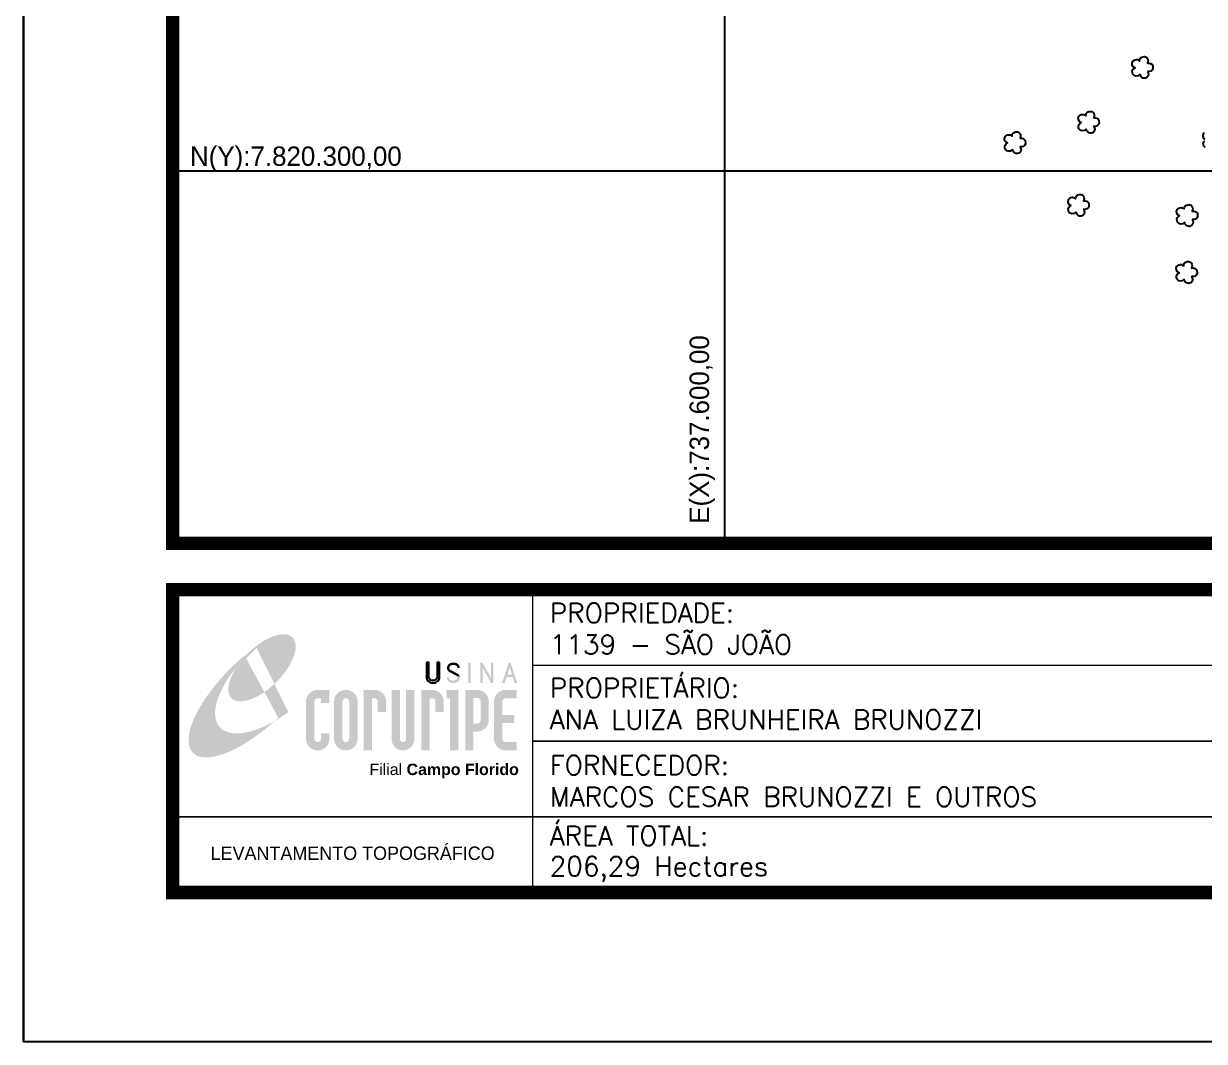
# Model space of a CAD drawing. Extents: x 736895 to 740045, y 7819423 to 7823878.
# Drawn here: x 736895 to 738083, y 7819423 to 7820448 of the extents above; entities that cross this region are included whole.
import ezdxf
from ezdxf.enums import TextEntityAlignment as Align

# ---------------------------------------------------------------- set-up
doc = ezdxf.new("R2010")
doc.units = 0
doc.linetypes.add('CONTINUO', pattern=[0])
doc.linetypes.add('LIN0', pattern=[0])
for name, color, linetype in [('_SIMBOLO ARVORE', 118, 'Continuous'), ('MALHA', 8, 'Continuous'), ('MARGEM', 5, 'Continuous')]:
    doc.layers.add(name, color=color, linetype=linetype)
doc.styles.add('ARIAL', font='arial.ttf')
doc.styles.add('Simplex', font='simplex.shx')

# ---------------------------------------------------------------- blocks, each defined once
blk = doc.blocks.new('A$C78F83FB3')
at = {"layer": 'MARGEM'}
h = blk.add_hatch(color=20, dxfattribs=at)
edge = h.paths.add_edge_path()
edge.add_ellipse((19.49, 23.77), major_axis=(-6.68, -6.67), ratio=0.469426, start_angle=292.7328, end_angle=601.2579)
edge.add_ellipse((22.83, 22.05), major_axis=(12.64, 11.29), ratio=0.457614, start_angle=79.9069, end_angle=107.9139)
edge = h.paths.add_edge_path()
edge.add_ellipse((18.28, 18.7), major_axis=(13.95, 13.59), ratio=0.386848, start_angle=63.9612, end_angle=264.5993)
edge.add_ellipse((22.83, 22.05), major_axis=(12.64, 11.29), ratio=0.457614, start_angle=107.9139, end_angle=245.1182, ccw=False)
edge.add_ellipse((19.49, 23.77), major_axis=(-6.68, -6.67), ratio=0.469426, start_angle=241.2579, end_angle=292.7328, ccw=False)
for color, points in [(20, [(15.46, 26.12), (14.17, 24.81), (14.06, 24.24), (14.39, 23.97), (14.67, 24.54), (19.47, 29.32), (18.48, 28.66), (17.31, 27.78)]), (7, [(58.42, 24.9), (57.9, 24.9), (57.9, 21.73, -0.414214), (57.15, 20.98), (56.84, 20.98, -0.414214), (56.09, 21.73), (56.09, 24.9), (55.57, 24.9), (55.57, 21.73, 0.414214), (56.84, 20.46), (57.15, 20.46, 0.414214), (58.42, 21.73)]), (7, [(61.7, 24.9), (61.23, 24.9, 0.396318), (60.04, 23.78), (60.04, 23.72, 0.151912), (60.39, 22.97), (60.46, 22.92), (62.18, 22), (62.85, 21.83, 0.12407), (62.51, 22.42), (60.75, 23.36, -0.13192), (60.56, 23.77, -0.385578), (61.23, 24.37), (61.7, 24.37, -0.414214), (62.37, 23.7), (62.89, 23.7, 0.414214)]), (7, [(62.37, 23.7), (62.89, 23.7, 0.414214), (61.7, 24.9), (61.23, 24.9, 0.396318), (60.04, 23.78), (60.04, 23.72, 0.151912), (60.39, 22.97), (60.46, 22.92), (62.18, 22), (62.18, 22, -0.131921), (62.37, 21.59, -0.385578), (61.7, 20.98), (61.23, 20.98, -0.414214), (60.56, 21.65), (60.04, 21.65, 0.414214), (61.23, 20.46), (61.7, 20.46, 0.402546), (62.89, 21.61, 0.165292), (62.51, 22.42), (60.75, 23.36, -0.13192), (60.56, 23.77, -0.385578), (61.23, 24.37), (61.7, 24.37, -0.414214)]), (7, [(30.97, 12.46), (29.13, 12.46), (29.13, 8.21, 1), (34.29, 8.21), (34.29, 9.41), (32.45, 9.41), (32.45, 8.21, -1), (30.97, 8.21)])]:
    blk.add_hatch(color=color, dxfattribs=at).paths.add_polyline_path(points)
h = blk.add_hatch(color=7, dxfattribs=at)
h.paths.add_polyline_path([(65.24, 24.9), (64.72, 24.9), (64.72, 20.46), (65.24, 20.46)])
h.paths.add_polyline_path([(67.38, 20.46), (67.9, 20.46), (67.9, 23.74), (69.74, 20.46), (70.23, 20.46), (70.23, 24.9), (69.71, 24.9), (69.71, 21.58), (67.85, 24.9), (67.38, 24.9)])
h.paths.add_polyline_path([(72.17, 20.46), (72.72, 20.46), (73.14, 21.73), (74.49, 21.73), (74.9, 20.46), (75.45, 20.46), (74, 24.9), (73.62, 24.9)])
h.paths.add_polyline_path([(73.81, 23.8), (74.32, 22.25), (73.31, 22.25)], flags=16)
h = blk.add_hatch(color=7, dxfattribs=at)
h.paths.add_polyline_path([(31.71, 18.93, 0.414214), (29.13, 16.35), (29.13, 12.46), (30.97, 12.46), (30.97, 16.35, -0.414214), (31.71, 17.09), (32.45, 17.09), (32.45, 16.02), (34.29, 16.02), (34.29, 18.93)])
h.paths.add_polyline_path([(44.15, 17.09, -0.414214), (44.89, 16.35), (44.89, 14.1), (46.72, 14.1), (46.72, 16.17, 0.433937), (44.15, 18.93), (41.77, 18.93), (41.77, 12.46), (43.61, 12.46), (43.61, 17.09)])
h.paths.add_polyline_path([(43.61, 12.46), (41.77, 12.46), (41.77, 5.62), (43.61, 5.62)])
h.paths.add_polyline_path([(47.92, 12.46), (49.75, 12.46), (49.75, 18.93), (47.92, 18.93)])
h.paths.add_polyline_path([(52.91, 18.93), (51.08, 18.93), (51.08, 12.46), (52.91, 12.46)])
h.paths.add_polyline_path([(51.08, 8.12, -1), (49.75, 8.12), (49.75, 12.46), (47.92, 12.46), (47.92, 8.12, 1), (52.91, 8.12), (52.91, 12.46), (51.08, 12.46)])
h.paths.add_polyline_path([(54.41, 12.46), (56.25, 12.46), (56.25, 17.09), (56.79, 17.09, -0.414214), (57.53, 16.35), (57.53, 14.1), (59.36, 14.1), (59.36, 16.17, 0.433937), (56.79, 18.93), (54.41, 18.93)])
h.paths.add_polyline_path([(56.25, 12.46), (54.41, 12.46), (54.41, 5.62), (56.25, 5.62)])
h.paths.add_polyline_path([(60.73, 12.46), (62.58, 12.46), (62.58, 18.93), (60.02, 18.93), (60.02, 17.08), (60.73, 17.08)])
h.paths.add_polyline_path([(62.58, 12.46), (60.73, 12.46), (60.73, 5.62), (62.58, 5.62)])
h.paths.add_polyline_path([(64.06, 12.46), (65.82, 12.46), (65.82, 17.17), (66.66, 17.17, -0.450417), (67.48, 16.25), (67.48, 12.46), (69.24, 12.46, 0.002307), (69.24, 12.48, 0.005282), (69.23, 12.54, -0.000938), (69.23, 12.53), (69.23, 16.17, 0.433937), (66.66, 18.93), (64.06, 18.93)])
h.paths.add_polyline_path([(64.06, 5.62), (65.82, 5.62), (65.82, 9.77), (66.66, 9.77, 0.426056), (69.24, 12.46), (67.48, 12.46), (67.48, 12.45, -0.450417), (66.66, 11.53), (65.82, 11.53), (65.82, 12.46), (64.06, 12.46)])
h.paths.add_polyline_path([(70.37, 12.46), (74.87, 12.46), (74.87, 13.44), (72.21, 13.44), (72.21, 16.35, -0.414214), (72.95, 17.09), (75.38, 17.09), (75.38, 18.93), (72.95, 18.93, 0.414214), (70.37, 16.35)])
h.paths.add_polyline_path([(72.21, 11.62), (74.87, 11.62), (74.87, 12.46), (70.37, 12.46), (70.37, 8.21, 0.414214), (72.95, 5.62), (75.38, 5.62), (75.38, 7.47), (72.95, 7.47, -0.414214), (72.21, 8.21)])
h = blk.add_hatch(color=7, dxfattribs=at)
h.paths.add_polyline_path([(35.29, 16.35), (35.29, 8.21, 1), (40.46, 8.21, 0.016978), (40.45, 8.38), (40.45, 16.17, 0.433937), (37.88, 18.93), (37.87, 18.93, 0.41391)])
h.paths.add_polyline_path([(38.62, 16.35), (38.62, 8.21, -1), (37.13, 8.21), (37.13, 16.35, -1)], flags=16)
at = {"layer": 'MARGEM', "color": 7}
blk.add_lwpolyline([(58.42, 24.9), (57.9, 24.9), (57.9, 21.73, -0.414214), (57.15, 20.98), (56.84, 20.98, -0.414214), (56.09, 21.73), (56.09, 24.9), (55.57, 24.9), (55.57, 21.73, 0.414214), (56.84, 20.46), (57.15, 20.46, 0.414214), (58.42, 21.73), (58.42, 24.9)], format="xyb", close=True, dxfattribs=at)
at = {"layer": 'MARGEM', "color": 252, "insert": (43.05, 2.72), "char_height": 2.5, "width": 33.0271, "attachment_point": 1, "style": 'ARIAL'}
blk.add_mtext('Filial {\\fArial|b1|i0|c0|p34;Campo Florido}', dxfattribs=at)

msp = doc.modelspace()

# ---------------------------------------------------------------- linework, layer by layer
at = {"layer": '_SIMBOLO ARVORE', "linetype": 'CONTINUO'}
for points in [[(738018.2, 7820397.2, 0), (738016.3, 7820395.6, 0), (738013.9, 7820395.3, 0), (738012.2, 7820396, 0), (738011, 7820397.2, 0), (738010.5, 7820398.6, 0), (738010.3, 7820400.6, 0), (738011, 7820401.9, 0), (738011.7, 7820402.8, 0), (738013.1, 7820403.7, 0), (738012.2, 7820404, 0), (738011.3, 7820404.7, 0), (738010.3, 7820406.4, 0), (738010.1, 7820408.3, 0), (738010.8, 7820410.3, 0), (738011.6, 7820411, 0), (738013, 7820411.8, 0), (738014.5, 7820412, 0), (738015.7, 7820411.9, 0), (738016.6, 7820411.4, 0), (738017.7, 7820410.5, 0), (738018, 7820412.3, 0), (738018.2, 7820413, 0), (738019, 7820414, 0), (738020.1, 7820414.4, 0), (738021.3, 7820414.9, 0), (738022.5, 7820415, 0), (738023.7, 7820414.8, 0), (738024.7, 7820414.3, 0), (738025.4, 7820413.5, 0), (738026, 7820412.3, 0), (738026.2, 7820410.9, 0), (738025.7, 7820408.5, 0), (738027.4, 7820408.5, 0), (738028.8, 7820408.1, 0), (738030.2, 7820407.1, 0), (738030.9, 7820406.2, 0), (738031.1, 7820402.9, 0), (738030.3, 7820401.3, 0), (738029.2, 7820400.3, 0), (738027.4, 7820399.9, 0), (738025.9, 7820400, 0), (738026.7, 7820396.8, 0), (738026.4, 7820395.5, 0), (738025.5, 7820394.2, 0), (738024.4, 7820393.4, 0), (738023, 7820393.1, 0), (738021.6, 7820393.1, 0), (738020.5, 7820393.4, 0), (738019.3, 7820394.6, 0), (738018.5, 7820395.7, 0), (738018.2, 7820397.4, 0)], [(737964, 7820342, 0), (737962.1, 7820340.4, 0), (737959.7, 7820340.1, 0), (737958, 7820340.8, 0), (737956.8, 7820342, 0), (737956.3, 7820343.4, 0), (737956.2, 7820345.4, 0), (737956.8, 7820346.7, 0), (737957.5, 7820347.6, 0), (737958.9, 7820348.5, 0), (737958, 7820348.8, 0), (737957.2, 7820349.5, 0), (737956.1, 7820351.2, 0), (737955.9, 7820353.1, 0), (737956.7, 7820355.1, 0), (737957.5, 7820355.8, 0), (737958.9, 7820356.7, 0), (737960.4, 7820356.8, 0), (737961.5, 7820356.7, 0), (737962.5, 7820356.2, 0), (737963.5, 7820355.3, 0), (737963.8, 7820357.1, 0), (737964.1, 7820357.8, 0), (737964.8, 7820358.8, 0), (737966, 7820359.2, 0), (737967.1, 7820359.7, 0), (737968.4, 7820359.8, 0), (737969.5, 7820359.6, 0), (737970.5, 7820359.1, 0), (737971.2, 7820358.3, 0), (737971.9, 7820357.1, 0), (737972.1, 7820355.7, 0), (737971.5, 7820353.3, 0), (737973.3, 7820353.3, 0), (737974.7, 7820352.9, 0), (737976, 7820351.9, 0), (737976.8, 7820351, 0), (737977, 7820347.7, 0), (737976.1, 7820346.1, 0), (737975, 7820345.1, 0), (737973.3, 7820344.7, 0), (737971.8, 7820344.8, 0), (737972.6, 7820341.6, 0), (737972.2, 7820340.3, 0), (737971.3, 7820339, 0), (737970.3, 7820338.2, 0), (737968.9, 7820337.9, 0), (737967.5, 7820338, 0), (737966.4, 7820338.3, 0), (737965.2, 7820339.4, 0), (737964.4, 7820340.5, 0), (737964.1, 7820342.2, 0)], [(737889.9, 7820321.4, 0), (737888, 7820319.8, 0), (737885.6, 7820319.6, 0), (737883.8, 7820320.2, 0), (737882.6, 7820321.4, 0), (737882.1, 7820322.8, 0), (737882, 7820324.8, 0), (737882.6, 7820326.1, 0), (737883.3, 7820327, 0), (737884.7, 7820328, 0), (737883.8, 7820328.3, 0), (737883, 7820329, 0), (737881.9, 7820330.6, 0), (737881.8, 7820332.5, 0), (737882.5, 7820334.5, 0), (737883.3, 7820335.2, 0), (737884.7, 7820336.1, 0), (737886.2, 7820336.3, 0), (737887.4, 7820336.1, 0), (737888.3, 7820335.7, 0), (737889.3, 7820334.8, 0), (737889.6, 7820336.5, 0), (737889.9, 7820337.2, 0), (737890.7, 7820338.2, 0), (737891.8, 7820338.6, 0), (737892.9, 7820339.1, 0), (737894.2, 7820339.2, 0), (737895.4, 7820339.1, 0), (737896.3, 7820338.5, 0), (737897, 7820337.8, 0), (737897.7, 7820336.5, 0), (737897.9, 7820335.2, 0), (737897.4, 7820332.7, 0), (737899.1, 7820332.7, 0), (737900.5, 7820332.4, 0), (737901.8, 7820331.3, 0), (737902.6, 7820330.5, 0), (737902.8, 7820327.1, 0), (737902, 7820325.6, 0), (737900.9, 7820324.6, 0), (737899.1, 7820324.1, 0), (737897.6, 7820324.2, 0), (737898.4, 7820321.1, 0), (737898, 7820319.7, 0), (737897.1, 7820318.5, 0), (737896.1, 7820317.7, 0), (737894.7, 7820317.3, 0), (737893.3, 7820317.4, 0), (737892.2, 7820317.7, 0), (737891, 7820318.9, 0), (737890.2, 7820320, 0), (737889.9, 7820321.6, 0)], [(738083.6, 7820331.5, 0), (738082.8, 7820332.2, 0), (738081.8, 7820333.8, 0), (738081.6, 7820335.8, 0), (738082.3, 7820337.8, 0), (738083.1, 7820338.5, 0)], [(738083.6, 7820323.5, 0), (738082.4, 7820324.7, 0), (738081.9, 7820326, 0), (738081.8, 7820328.1, 0), (738082.4, 7820329.3, 0), (738083.1, 7820330.3, 0)], [(737953.8, 7820258.4, 0), (737951.9, 7820256.8, 0), (737949.5, 7820256.6, 0), (737947.7, 7820257.2, 0), (737946.5, 7820258.4, 0), (737946, 7820259.8, 0), (737945.9, 7820261.8, 0), (737946.5, 7820263.1, 0), (737947.2, 7820264, 0), (737948.6, 7820265, 0), (737947.7, 7820265.3, 0), (737946.9, 7820266, 0), (737945.8, 7820267.6, 0), (737945.7, 7820269.5, 0), (737946.4, 7820271.5, 0), (737947.2, 7820272.2, 0), (737948.6, 7820273.1, 0), (737950.1, 7820273.3, 0), (737951.3, 7820273.1, 0), (737952.2, 7820272.7, 0), (737953.2, 7820271.8, 0), (737953.5, 7820273.5, 0), (737953.8, 7820274.2, 0), (737954.6, 7820275.2, 0), (737955.7, 7820275.6, 0), (737956.8, 7820276.1, 0), (737958.1, 7820276.2, 0), (737959.3, 7820276, 0), (737960.2, 7820275.5, 0), (737960.9, 7820274.8, 0), (737961.6, 7820273.5, 0), (737961.8, 7820272.1, 0), (737961.2, 7820269.7, 0), (737963, 7820269.7, 0), (737964.4, 7820269.4, 0), (737965.7, 7820268.3, 0), (737966.5, 7820267.5, 0), (737966.7, 7820264.1, 0), (737965.8, 7820262.6, 0), (737964.7, 7820261.6, 0), (737963, 7820261.1, 0), (737961.5, 7820261.2, 0), (737962.3, 7820258.1, 0), (737961.9, 7820256.7, 0), (737961, 7820255.4, 0), (737960, 7820254.6, 0), (737958.6, 7820254.3, 0), (737957.2, 7820254.4, 0), (737956.1, 7820254.7, 0), (737954.9, 7820255.9, 0), (737954.1, 7820257, 0), (737953.8, 7820258.6, 0)], [(738063.1, 7820248.1, 0), (738061.2, 7820246.6, 0), (738058.8, 7820246.3, 0), (738057.1, 7820246.9, 0), (738055.9, 7820248.1, 0), (738055.4, 7820249.5, 0), (738055.3, 7820251.5, 0), (738055.9, 7820252.8, 0), (738056.6, 7820253.7, 0), (738058, 7820254.7, 0), (738057.1, 7820255, 0), (738056.2, 7820255.7, 0), (738055.2, 7820257.3, 0), (738055, 7820259.2, 0), (738055.8, 7820261.2, 0), (738056.6, 7820261.9, 0), (738058, 7820262.8, 0), (738059.4, 7820263, 0), (738060.6, 7820262.8, 0), (738061.6, 7820262.4, 0), (738062.6, 7820261.5, 0), (738062.9, 7820263.2, 0), (738063.2, 7820263.9, 0), (738063.9, 7820264.9, 0), (738065.1, 7820265.3, 0), (738066.2, 7820265.8, 0), (738067.5, 7820265.9, 0), (738068.6, 7820265.8, 0), (738069.6, 7820265.2, 0), (738070.3, 7820264.5, 0), (738070.9, 7820263.2, 0), (738071.2, 7820261.9, 0), (738070.6, 7820259.4, 0), (738072.3, 7820259.4, 0), (738073.8, 7820259.1, 0), (738075.1, 7820258, 0), (738075.9, 7820257.2, 0), (738076.1, 7820253.8, 0), (738075.2, 7820252.3, 0), (738074.1, 7820251.3, 0), (738072.4, 7820250.8, 0), (738070.9, 7820250.9, 0), (738071.7, 7820247.8, 0), (738071.3, 7820246.4, 0), (738070.4, 7820245.2, 0), (738069.4, 7820244.4, 0), (738068, 7820244, 0), (738066.6, 7820244.1, 0), (738065.5, 7820244.4, 0), (738064.3, 7820245.6, 0), (738063.4, 7820246.7, 0), (738063.2, 7820248.3, 0)], [(738062.6, 7820190.8, 0), (738060.7, 7820189.2, 0), (738058.3, 7820188.9, 0), (738056.6, 7820189.6, 0), (738055.4, 7820190.8, 0), (738054.9, 7820192.1, 0), (738054.7, 7820194.2, 0), (738055.4, 7820195.4, 0), (738056.1, 7820196.4, 0), (738057.5, 7820197.3, 0), (738056.6, 7820197.6, 0), (738055.7, 7820198.3, 0), (738054.7, 7820199.9, 0), (738054.5, 7820201.9, 0), (738055.2, 7820203.9, 0), (738056, 7820204.6, 0), (738057.4, 7820205.4, 0), (738058.9, 7820205.6, 0), (738060.1, 7820205.5, 0), (738061, 7820205, 0), (738062.1, 7820204.1, 0), (738062.4, 7820205.9, 0), (738062.6, 7820206.6, 0), (738063.4, 7820207.5, 0), (738064.5, 7820208, 0), (738065.7, 7820208.5, 0), (738066.9, 7820208.6, 0), (738068.1, 7820208.4, 0), (738069.1, 7820207.9, 0), (738069.8, 7820207.1, 0), (738070.4, 7820205.9, 0), (738070.7, 7820204.5, 0), (738070.1, 7820202, 0), (738071.8, 7820202.1, 0), (738073.2, 7820201.7, 0), (738074.6, 7820200.7, 0), (738075.3, 7820199.8, 0), (738075.5, 7820196.4, 0), (738074.7, 7820194.9, 0), (738073.6, 7820193.9, 0), (738071.8, 7820193.5, 0), (738070.3, 7820193.6, 0), (738071.1, 7820190.4, 0), (738070.8, 7820189.1, 0), (738069.9, 7820187.8, 0), (738068.9, 7820187, 0), (738067.4, 7820186.6, 0), (738066, 7820186.7, 0), (738064.9, 7820187, 0), (738063.7, 7820188.2, 0), (738062.9, 7820189.3, 0), (738062.7, 7820190.9, 0)]]:
    msp.add_polyline3d(points, dxfattribs=at)
at = {"layer": 'MALHA'}
for points in [[(737600, 7822019.9), (737600, 7820459), (737600, 7819928.2)], [(737047.5, 7820300), (738170.2, 7820300)]]:
    msp.add_lwpolyline(points, dxfattribs=at)
at = {"layer": 'MARGEM', "color": 174, "linetype": 'LIN0'}
msp.add_line((736894.5, 7819423.2), (736894.5, 7823878.2), dxfattribs=at)
at = {"layer": 'MARGEM', "color": 174, "linetype": 'LIN0', "flags": 128}
msp.add_lwpolyline([(740044.5, 7819423.2), (740044.5, 7823878.2), (736894.5, 7823878.2), (736894.5, 7819423.2)], close=True, dxfattribs=at)
at = {"layer": 'MARGEM', "color": 174, "linetype": 'LIN0', "const_width": 13.6, "flags": 128}
for points in [[(739894.5, 7819924.8), (739894.5, 7823728.2), (737044.5, 7823728.2), (737044.5, 7819924.8)], [(737044.5, 7819878.1), (739894.5, 7819878.1), (739894.5, 7819573.2), (737044.5, 7819573.2)]]:
    msp.add_lwpolyline(points, close=True, dxfattribs=at)
at = {"layer": 'MARGEM', "color": 174, "linetype": 'LIN0', "flags": 128}
for points, const_width in [([(737406.9, 7819878.1), (737406.9, 7819573.2)], 1.51), ([(737406.9, 7819878.1), (737406.9, 7819575.9)], 1.5), ([(737406.9, 7819801.9), (738376.7, 7819801.9)], 1.51), ([(737406.9, 7819725.6), (738376.7, 7819725.6)], 1.51), ([(737044.5, 7819649.4), (738376.7, 7819649.4)], 1.51)]:
    msp.add_lwpolyline(points, dxfattribs=dict(at, const_width=const_width))

# ---------------------------------------------------------------- block references
at = {"layer": 'MARGEM', "linetype": 'ByBlock', "xscale": 4.587008144540712, "yscale": 4.587008144540712, "zscale": 4.587008144540712}
msp.add_blockref('A$C78F83FB3', (737045.1, 7819690.4), dxfattribs=at)

# ---------------------------------------------------------------- texts
at = {"layer": 'MALHA'}
msp.add_text('N(Y):7.820.300,00', height=19.5, dxfattribs=at).set_placement((737062, 7820299.1), align=Align.BOTTOM_LEFT)
msp.add_text('E(X):737.600,00', height=19.5, rotation=90, dxfattribs=at).set_placement((737590.2, 7819944.5), align=Align.BOTTOM_LEFT)
at = {"layer": 'MARGEM', "color": 7, "linetype": 'Continuous', "lineweight": 9, "style": 'Simplex'}
for s, p in [('PROPRIEDADE:', (737424, 7819864.4)), ('PROPRIETÁRIO:', (737424, 7819788.9)), ('FORNECEDOR:', (737424, 7819711.1)), ('ÁREA TOTAL:', (737424, 7819640.1))]:
    msp.add_text(s, height=19.5, dxfattribs=at).set_placement(p, align=Align.TOP_LEFT)
at = {"layer": 'MARGEM', "color": 7, "linetype": 'Continuous', "style": 'Simplex'}
for s, p in [('1139 - SÃO JOÃO', (737424, 7819832.6)), ('ANA LUIZA BRUNHEIRA BRUNOZZI', (737424, 7819757.1)), ('MARCOS CESAR BRUNOZZI E OUTROS', (737424, 7819679.3)), ('206,29 Hectares', (737424, 7819609.3))]:
    msp.add_text(s, height=19.5, dxfattribs=at).set_placement(p, align=Align.TOP_LEFT)
at = {"layer": 'MARGEM', "color": 7, "linetype": 'ByBlock'}
msp.add_text('LEVANTAMENTO TOPOGRÁFICO', height=13.5, dxfattribs=at).set_placement((737225.7, 7819612.7), align=Align.MIDDLE_CENTER)

doc.saveas('drawing.dxf')
